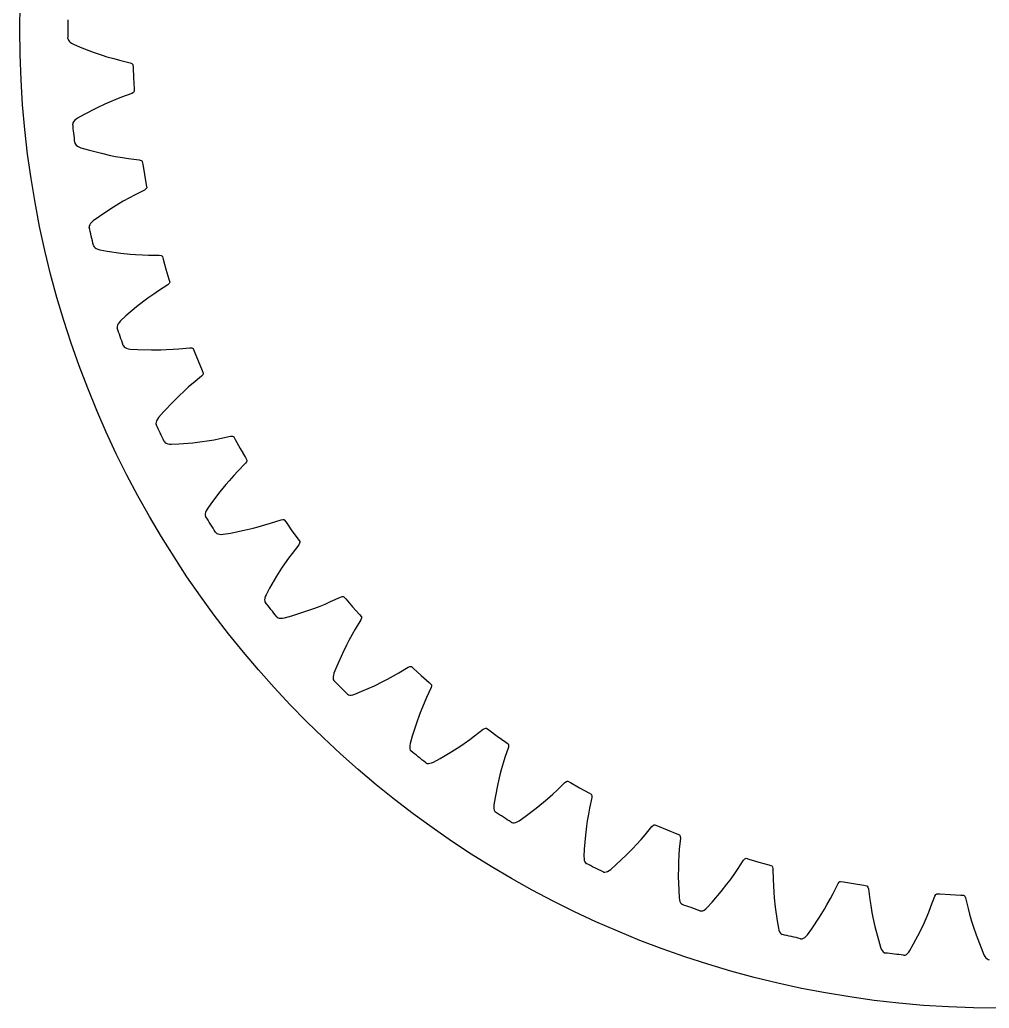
# Model space of a CAD drawing. Extents: x -30.5 to 30.5, y -30.5 to 30.5.
# Drawn here: x -30.5 to -0.3, y -30.5 to 0.3 of the extents above; entities that cross this region are included whole.
import ezdxf

# ---------------------------------------------------------------- set-up
doc = ezdxf.new("R2010")
doc.units = 0

msp = doc.modelspace()

# ---------------------------------------------------------------- linework, layer by layer
msp.add_circle((0, 0), 30.5)
msp.add_circle((0, 0), 30.5)
at = {"layer": 'layer0'}
for p, q in [((-28.999, -0.282), (-28.997, -0.3)), ((-28.997, -0.3), (-28.986, -0.334)), ((-28.986, -0.334), (-28.964, -0.368)), ((-28.964, -0.368), (-28.931, -0.401)), ((-28.931, -0.401), (-28.886, -0.432)), ((-28.886, -0.432), (-28.831, -0.463)), ((-28.831, -0.463), (-28.615, -0.554)), ((-28.615, -0.554), (-28.212, -0.708)), ((-28.212, -0.708), (-27.938, -0.802)), ((-27.938, -0.802), (-27.784, -0.85)), ((-27.784, -0.85), (-27.574, -0.912)), ((-27.574, -0.912), (-27.396, -0.96)), ((-27.396, -0.96), (-27.064, -1.041)), ((-27.064, -1.041), (-27.012, -1.064)), ((-27.012, -1.064), (-26.99, -1.082)), ((-26.99, -1.082), (-26.979, -1.099)), ((-26.979, -1.099), (-26.972, -1.189)), ((-26.972, -1.189), (-26.957, -1.514)), ((-26.957, -1.514), (-26.957, -1.514)), ((-26.957, -1.514), (-26.936, -1.839)), ((-26.936, -1.839), (-26.933, -1.929)), ((-27.331, -2.114), (-27.503, -2.181)), ((-27.01, -1.996), (-27.331, -2.114)), ((-26.961, -1.967), (-27.01, -1.996)), ((-26.942, -1.947), (-26.961, -1.967)), ((-26.933, -1.929), (-26.942, -1.947)), ((-28.114, -2.455), (-28.497, -2.654)), ((-27.852, -2.331), (-28.114, -2.455)), ((-27.705, -2.266), (-27.852, -2.331)), ((-27.503, -2.181), (-27.705, -2.266)), ((-28.701, -2.768), (-28.753, -2.805)), ((-28.497, -2.654), (-28.701, -2.768)), ((-28.842, -2.914), (-28.849, -2.949)), ((-28.823, -2.878), (-28.842, -2.914)), ((-28.794, -2.841), (-28.823, -2.878)), ((-28.753, -2.805), (-28.794, -2.841)), ((-28.785, -3.528), (-28.781, -3.545)), ((-28.781, -3.545), (-28.767, -3.577)), ((-28.767, -3.577), (-28.741, -3.608)), ((-28.741, -3.608), (-28.704, -3.637)), ((-28.704, -3.637), (-28.656, -3.664)), ((-28.656, -3.664), (-28.598, -3.688)), ((-28.598, -3.688), (-28.373, -3.754)), ((-28.373, -3.754), (-27.955, -3.862)), ((-27.955, -3.862), (-27.672, -3.925)), ((-27.672, -3.925), (-27.514, -3.956)), ((-27.514, -3.956), (-27.298, -3.993)), ((-27.298, -3.993), (-27.116, -4.021)), ((-27.116, -4.021), (-26.777, -4.064)), ((-26.777, -4.064), (-26.723, -4.082)), ((-26.723, -4.082), (-26.699, -4.097)), ((-26.699, -4.097), (-26.687, -4.113)), ((-26.687, -4.113), (-26.67, -4.201)), ((-26.67, -4.201), (-26.618, -4.523)), ((-26.618, -4.523), (-26.618, -4.523)), ((-26.618, -4.523), (-26.561, -4.843)), ((-26.561, -4.843), (-26.547, -4.932)), ((-26.922, -5.161), (-27.086, -5.247)), ((-26.617, -5.008), (-26.922, -5.161)), ((-26.571, -4.973), (-26.617, -5.008)), ((-26.554, -4.951), (-26.571, -4.973)), ((-26.547, -4.932), (-26.554, -4.951)), ((-27.416, -5.435), (-27.662, -5.587)), ((-27.277, -5.354), (-27.416, -5.435)), ((-27.086, -5.247), (-27.277, -5.354)), ((-28.021, -5.827), (-28.211, -5.964)), ((-27.662, -5.587), (-28.021, -5.827)), ((-28.334, -6.125), (-28.337, -6.16)), ((-28.32, -6.087), (-28.334, -6.125)), ((-28.295, -6.047), (-28.32, -6.087)), ((-28.258, -6.006), (-28.295, -6.047)), ((-28.211, -5.964), (-28.258, -6.006)), ((-28.209, -6.728), (-28.204, -6.745)), ((-28.204, -6.745), (-28.185, -6.776)), ((-28.185, -6.776), (-28.156, -6.804)), ((-28.156, -6.804), (-28.116, -6.828)), ((-28.116, -6.828), (-28.066, -6.849)), ((-28.066, -6.849), (-28.005, -6.867)), ((-28.005, -6.867), (-27.774, -6.907)), ((-27.774, -6.907), (-27.347, -6.968)), ((-27.347, -6.968), (-27.059, -6.999)), ((-27.059, -6.999), (-26.898, -7.011)), ((-26.898, -7.011), (-26.68, -7.025)), ((-26.68, -7.025), (-26.495, -7.032)), ((-26.495, -7.032), (-26.153, -7.037)), ((-26.153, -7.037), (-26.097, -7.048)), ((-26.097, -7.048), (-26.073, -7.061)), ((-26.073, -7.061), (-26.058, -7.075)), ((-26.058, -7.075), (-26.032, -7.161)), ((-26.032, -7.161), (-25.945, -7.475)), ((-25.945, -7.475), (-25.945, -7.475)), ((-25.945, -7.475), (-25.852, -7.786)), ((-25.889, -7.956), (-26.175, -8.142)), ((-25.847, -7.917), (-25.889, -7.956)), ((-25.852, -7.786), (-25.828, -7.873)), ((-25.833, -7.893), (-25.847, -7.917)), ((-25.828, -7.873), (-25.833, -7.893)), ((-26.328, -8.246), (-26.506, -8.374)), ((-26.175, -8.142), (-26.328, -8.246)), ((-26.635, -8.47), (-26.863, -8.649)), ((-26.506, -8.374), (-26.635, -8.47)), ((-27.192, -8.928), (-27.366, -9.085)), ((-26.863, -8.649), (-27.192, -8.928)), ((-27.46, -9.219), (-27.47, -9.258)), ((-27.44, -9.177), (-27.46, -9.219)), ((-27.408, -9.132), (-27.44, -9.177)), ((-27.366, -9.085), (-27.408, -9.132)), ((-27.47, -9.258), (-27.469, -9.294)), ((-27.278, -9.844), (-27.271, -9.86)), ((-27.271, -9.86), (-27.249, -9.889)), ((-27.249, -9.889), (-27.217, -9.913)), ((-27.217, -9.913), (-27.175, -9.933)), ((-27.175, -9.933), (-27.123, -9.949)), ((-27.123, -9.949), (-27.06, -9.959)), ((-27.06, -9.959), (-26.826, -9.974)), ((-26.826, -9.974), (-26.395, -9.986)), ((-26.395, -9.986), (-26.105, -9.984)), ((-26.105, -9.984), (-25.944, -9.979)), ((-25.944, -9.979), (-25.725, -9.968)), ((-25.725, -9.968), (-25.541, -9.954)), ((-25.541, -9.954), (-25.201, -9.921)), ((-25.201, -9.921), (-25.144, -9.926)), ((-25.144, -9.926), (-25.118, -9.935)), ((-25.118, -9.935), (-25.102, -9.948)), ((-25.102, -9.948), (-25.066, -10.031)), ((-25.066, -10.031), (-24.945, -10.332)), ((-24.945, -10.332), (-24.945, -10.332)), ((-24.945, -10.332), (-24.817, -10.632)), ((-24.798, -10.761), (-24.835, -10.805)), ((-24.817, -10.632), (-24.784, -10.716)), ((-24.787, -10.736), (-24.798, -10.761)), ((-24.784, -10.716), (-24.787, -10.736)), ((-25.099, -11.022), (-25.239, -11.142)), ((-24.835, -10.805), (-25.099, -11.022)), ((-25.401, -11.289), (-25.519, -11.399)), ((-25.239, -11.142), (-25.401, -11.289)), ((-25.725, -11.603), (-26.021, -11.917)), ((-25.519, -11.399), (-25.725, -11.603)), ((-26.021, -11.917), (-26.176, -12.092)), ((-26.255, -12.236), (-26.261, -12.276)), ((-26.261, -12.276), (-26.256, -12.311)), ((-26.24, -12.192), (-26.255, -12.236)), ((-26.213, -12.144), (-26.24, -12.192)), ((-26.176, -12.092), (-26.213, -12.144)), ((-26.004, -12.837), (-25.996, -12.852)), ((-25.996, -12.852), (-25.971, -12.878)), ((-25.971, -12.878), (-25.936, -12.898)), ((-25.936, -12.898), (-25.892, -12.914)), ((-25.892, -12.914), (-25.838, -12.923)), ((-25.838, -12.923), (-25.775, -12.926)), ((-25.775, -12.926), (-25.541, -12.914)), ((-25.541, -12.914), (-25.111, -12.879)), ((-25.111, -12.879), (-24.823, -12.844)), ((-24.823, -12.844), (-24.664, -12.821)), ((-24.664, -12.821), (-24.448, -12.785)), ((-24.448, -12.785), (-24.266, -12.751)), ((-24.266, -12.751), (-23.932, -12.68)), ((-23.932, -12.68), (-23.875, -12.679)), ((-23.875, -12.679), (-23.848, -12.685)), ((-23.848, -12.685), (-23.831, -12.696)), ((-23.831, -12.696), (-23.786, -12.774)), ((-23.786, -12.774), (-23.631, -13.06)), ((-23.631, -13.06), (-23.631, -13.06)), ((-23.631, -13.06), (-23.471, -13.344)), ((-23.469, -13.517), (-23.707, -13.763)), ((-23.471, -13.344), (-23.429, -13.423)), ((-23.438, -13.47), (-23.469, -13.517)), ((-23.429, -13.444), (-23.438, -13.47)), ((-23.429, -13.423), (-23.429, -13.444)), ((-23.707, -13.763), (-23.833, -13.898)), ((-23.978, -14.062), (-24.082, -14.185)), ((-23.833, -13.898), (-23.978, -14.062)), ((-24.264, -14.41), (-24.524, -14.755)), ((-24.082, -14.185), (-24.264, -14.41)), ((-24.524, -14.755), (-24.658, -14.947)), ((-24.71, -15.053), (-24.72, -15.099)), ((-24.689, -15.002), (-24.71, -15.053)), ((-24.658, -14.947), (-24.689, -15.002)), ((-24.72, -15.099), (-24.721, -15.139)), ((-24.721, -15.139), (-24.712, -15.174)), ((-22.862, -15.442), (-22.686, -15.388)), ((-22.686, -15.388), (-22.362, -15.28)), ((-22.362, -15.28), (-22.305, -15.272)), ((-22.305, -15.272), (-22.278, -15.276)), ((-22.278, -15.276), (-22.259, -15.284)), ((-22.259, -15.284), (-22.206, -15.357)), ((-22.206, -15.357), (-22.02, -15.624)), ((-24.404, -15.667), (-24.393, -15.681)), ((-24.393, -15.681), (-24.366, -15.704)), ((-24.366, -15.704), (-24.329, -15.721)), ((-24.165, -15.731), (-23.934, -15.693)), ((-23.934, -15.693), (-23.511, -15.609)), ((-23.511, -15.609), (-23.229, -15.543)), ((-23.229, -15.543), (-23.073, -15.502)), ((-23.073, -15.502), (-22.862, -15.442)), ((-22.02, -15.624), (-22.02, -15.624)), ((-22.02, -15.624), (-21.829, -15.888)), ((-24.329, -15.721), (-24.283, -15.731)), ((-24.283, -15.731), (-24.229, -15.735)), ((-24.229, -15.735), (-24.165, -15.731)), ((-21.829, -15.888), (-21.778, -15.962)), ((-21.782, -16.009), (-21.808, -16.06)), ((-21.776, -15.982), (-21.782, -16.009)), ((-21.778, -15.962), (-21.776, -15.982)), ((-21.808, -16.06), (-22.017, -16.331)), ((-22.127, -16.479), (-22.253, -16.658)), ((-22.017, -16.331), (-22.127, -16.479)), ((-22.343, -16.792), (-22.498, -17.036)), ((-22.253, -16.658), (-22.343, -16.792)), ((-22.498, -17.036), (-22.717, -17.408)), ((-22.717, -17.408), (-22.829, -17.614)), ((-22.869, -17.725), (-22.874, -17.772)), ((-22.874, -17.772), (-22.871, -17.812)), ((-22.871, -17.812), (-22.858, -17.845)), ((-22.854, -17.672), (-22.869, -17.725)), ((-22.829, -17.614), (-22.854, -17.672)), ((-20.99, -17.905), (-20.82, -17.831)), ((-20.82, -17.831), (-20.51, -17.688)), ((-20.51, -17.688), (-20.455, -17.673)), ((-20.455, -17.673), (-20.427, -17.674)), ((-20.427, -17.674), (-20.408, -17.68)), ((-20.408, -17.68), (-20.347, -17.747)), ((-20.347, -17.747), (-20.132, -17.991)), ((-22.027, -18.274), (-21.615, -18.143)), ((-21.615, -18.143), (-21.343, -18.046)), ((-21.343, -18.046), (-21.192, -17.988)), ((-21.192, -17.988), (-20.99, -17.905)), ((-20.132, -17.991), (-20.132, -17.991)), ((-20.132, -17.991), (-19.913, -18.232)), ((-22.496, -18.301), (-22.484, -18.314)), ((-22.484, -18.314), (-22.454, -18.334)), ((-22.454, -18.334), (-22.416, -18.346)), ((-22.416, -18.346), (-22.369, -18.351)), ((-22.369, -18.351), (-22.315, -18.348)), ((-22.315, -18.348), (-22.252, -18.338)), ((-22.252, -18.338), (-22.027, -18.274)), ((-19.873, -18.401), (-20.05, -18.693)), ((-19.913, -18.232), (-19.854, -18.3)), ((-19.853, -18.347), (-19.873, -18.401)), ((-19.854, -18.3), (-19.85, -18.32)), ((-19.85, -18.32), (-19.853, -18.347)), ((-20.05, -18.693), (-20.143, -18.853)), ((-20.247, -19.045), (-20.322, -19.188)), ((-20.143, -18.853), (-20.247, -19.045)), ((-20.322, -19.188), (-20.45, -19.448)), ((-20.45, -19.448), (-20.625, -19.842)), ((-20.625, -19.842), (-20.714, -20.059)), ((-18.693, -20.05), (-18.401, -19.873)), ((-18.401, -19.873), (-18.347, -19.853)), ((-18.347, -19.853), (-18.32, -19.85)), ((-18.32, -19.85), (-18.3, -19.854)), ((-18.3, -19.854), (-18.232, -19.913)), ((-18.232, -19.913), (-17.991, -20.132)), ((-20.74, -20.174), (-20.741, -20.221)), ((-20.741, -20.221), (-20.733, -20.26)), ((-20.732, -20.12), (-20.74, -20.174)), ((-20.733, -20.26), (-20.716, -20.292)), ((-20.714, -20.059), (-20.732, -20.12)), ((-19.448, -20.45), (-19.188, -20.322)), ((-19.188, -20.322), (-19.045, -20.247)), ((-19.045, -20.247), (-18.853, -20.143)), ((-18.853, -20.143), (-18.693, -20.05)), ((-17.991, -20.132), (-17.991, -20.132)), ((-17.991, -20.132), (-17.747, -20.347)), ((-20.059, -20.714), (-19.842, -20.625)), ((-19.842, -20.625), (-19.448, -20.45)), ((-17.688, -20.51), (-17.831, -20.82)), ((-17.747, -20.347), (-17.68, -20.408)), ((-17.673, -20.455), (-17.688, -20.51)), ((-17.68, -20.408), (-17.674, -20.427)), ((-17.674, -20.427), (-17.673, -20.455)), ((-20.305, -20.705), (-20.292, -20.716)), ((-20.292, -20.716), (-20.26, -20.733)), ((-20.26, -20.733), (-20.221, -20.741)), ((-20.221, -20.741), (-20.174, -20.74)), ((-20.174, -20.74), (-20.12, -20.732)), ((-20.12, -20.732), (-20.059, -20.714)), ((-17.831, -20.82), (-17.905, -20.99)), ((-17.988, -21.192), (-18.046, -21.343)), ((-17.905, -20.99), (-17.988, -21.192)), ((-18.046, -21.343), (-18.143, -21.615)), ((-18.143, -21.615), (-18.274, -22.027)), ((-16.331, -22.017), (-16.06, -21.808)), ((-16.06, -21.808), (-16.009, -21.782)), ((-16.009, -21.782), (-15.982, -21.776)), ((-15.982, -21.776), (-15.962, -21.778)), ((-15.962, -21.778), (-15.888, -21.829)), ((-15.888, -21.829), (-15.624, -22.02)), ((-18.274, -22.027), (-18.338, -22.252)), ((-16.658, -22.253), (-16.479, -22.127)), ((-16.479, -22.127), (-16.331, -22.017)), ((-15.624, -22.02), (-15.624, -22.02)), ((-15.624, -22.02), (-15.357, -22.206)), ((-18.348, -22.315), (-18.351, -22.369)), ((-18.351, -22.369), (-18.346, -22.416)), ((-18.338, -22.252), (-18.348, -22.315)), ((-18.346, -22.416), (-18.334, -22.454)), ((-18.334, -22.454), (-18.314, -22.484)), ((-17.036, -22.498), (-16.792, -22.343)), ((-16.792, -22.343), (-16.658, -22.253)), ((-15.28, -22.362), (-15.388, -22.686)), ((-15.357, -22.206), (-15.284, -22.259)), ((-15.284, -22.259), (-15.276, -22.278)), ((-15.272, -22.305), (-15.28, -22.362)), ((-15.276, -22.278), (-15.272, -22.305)), ((-17.614, -22.829), (-17.408, -22.717)), ((-17.408, -22.717), (-17.036, -22.498)), ((-15.388, -22.686), (-15.442, -22.862)), ((-17.859, -22.848), (-17.845, -22.858)), ((-17.845, -22.858), (-17.812, -22.871)), ((-17.812, -22.871), (-17.772, -22.874)), ((-17.772, -22.874), (-17.725, -22.869)), ((-17.725, -22.869), (-17.672, -22.854)), ((-17.672, -22.854), (-17.614, -22.829)), ((-15.502, -23.073), (-15.543, -23.229)), ((-15.442, -22.862), (-15.502, -23.073)), ((-15.543, -23.229), (-15.609, -23.511)), ((-15.609, -23.511), (-15.693, -23.934)), ((-13.898, -23.833), (-13.763, -23.707)), ((-13.763, -23.707), (-13.517, -23.469)), ((-13.517, -23.469), (-13.47, -23.438)), ((-13.47, -23.438), (-13.444, -23.429)), ((-13.444, -23.429), (-13.423, -23.429)), ((-13.423, -23.429), (-13.344, -23.471)), ((-13.344, -23.471), (-13.06, -23.631)), ((-13.06, -23.631), (-13.06, -23.631)), ((-13.06, -23.631), (-12.774, -23.786)), ((-15.693, -23.934), (-15.731, -24.165)), ((-14.185, -24.082), (-14.062, -23.978)), ((-14.062, -23.978), (-13.898, -23.833)), ((-12.774, -23.786), (-12.696, -23.831)), ((-12.68, -23.932), (-12.751, -24.266)), ((-12.696, -23.831), (-12.685, -23.848)), ((-12.685, -23.848), (-12.679, -23.875)), ((-12.679, -23.875), (-12.68, -23.932)), ((-15.731, -24.165), (-15.735, -24.229)), ((-15.735, -24.229), (-15.731, -24.283)), ((-15.731, -24.283), (-15.721, -24.329)), ((-15.721, -24.329), (-15.704, -24.366)), ((-14.755, -24.524), (-14.41, -24.264)), ((-14.41, -24.264), (-14.185, -24.082)), ((-12.751, -24.266), (-12.785, -24.448)), ((-15.704, -24.366), (-15.681, -24.393)), ((-14.947, -24.658), (-14.755, -24.524)), ((-12.785, -24.448), (-12.821, -24.664)), ((-15.189, -24.704), (-15.174, -24.712)), ((-15.174, -24.712), (-15.139, -24.721)), ((-15.139, -24.721), (-15.099, -24.72)), ((-15.099, -24.72), (-15.053, -24.71)), ((-15.053, -24.71), (-15.002, -24.689)), ((-15.002, -24.689), (-14.947, -24.658)), ((-12.844, -24.823), (-12.879, -25.111)), ((-12.821, -24.664), (-12.844, -24.823)), ((-11.022, -25.099), (-10.805, -24.835)), ((-10.805, -24.835), (-10.761, -24.798)), ((-10.761, -24.798), (-10.736, -24.787)), ((-10.736, -24.787), (-10.716, -24.784)), ((-10.716, -24.784), (-10.632, -24.817)), ((-10.632, -24.817), (-10.332, -24.945)), ((-10.332, -24.945), (-10.332, -24.945)), ((-10.332, -24.945), (-10.031, -25.066)), ((-12.879, -25.111), (-12.914, -25.541)), ((-11.289, -25.401), (-11.142, -25.239)), ((-11.142, -25.239), (-11.022, -25.099)), ((-10.031, -25.066), (-9.948, -25.102)), ((-9.921, -25.201), (-9.954, -25.541)), ((-9.948, -25.102), (-9.935, -25.118)), ((-9.935, -25.118), (-9.926, -25.144)), ((-9.926, -25.144), (-9.921, -25.201)), ((-12.914, -25.541), (-12.926, -25.775)), ((-11.603, -25.725), (-11.399, -25.519)), ((-11.399, -25.519), (-11.289, -25.401)), ((-9.954, -25.541), (-9.968, -25.725)), ((-12.926, -25.775), (-12.923, -25.838)), ((-12.923, -25.838), (-12.914, -25.892)), ((-11.917, -26.021), (-11.603, -25.725)), ((-9.968, -25.725), (-9.979, -25.944)), ((-7.956, -25.889), (-7.917, -25.847)), ((-7.917, -25.847), (-7.893, -25.833)), ((-7.893, -25.833), (-7.873, -25.828)), ((-7.873, -25.828), (-7.786, -25.852)), ((-7.786, -25.852), (-7.475, -25.945)), ((-12.914, -25.892), (-12.898, -25.936)), ((-12.898, -25.936), (-12.878, -25.971)), ((-12.878, -25.971), (-12.852, -25.996)), ((-12.144, -26.213), (-12.092, -26.176)), ((-12.092, -26.176), (-11.917, -26.021)), ((-9.984, -26.105), (-9.986, -26.395)), ((-9.979, -25.944), (-9.984, -26.105)), ((-8.246, -26.328), (-8.142, -26.175)), ((-8.142, -26.175), (-7.956, -25.889)), ((-7.475, -25.945), (-7.475, -25.945)), ((-7.475, -25.945), (-7.161, -26.032)), ((-7.161, -26.032), (-7.075, -26.058)), ((-7.075, -26.058), (-7.061, -26.073)), ((-7.061, -26.073), (-7.048, -26.097)), ((-7.048, -26.097), (-7.037, -26.153)), ((-7.037, -26.153), (-7.032, -26.495)), ((-12.327, -26.249), (-12.311, -26.256)), ((-12.311, -26.256), (-12.276, -26.261)), ((-12.276, -26.261), (-12.236, -26.255)), ((-12.236, -26.255), (-12.192, -26.24)), ((-12.192, -26.24), (-12.144, -26.213)), ((-9.986, -26.395), (-9.974, -26.826)), ((-8.374, -26.506), (-8.246, -26.328)), ((-8.649, -26.863), (-8.47, -26.635)), ((-8.47, -26.635), (-8.374, -26.506)), ((-7.032, -26.495), (-7.025, -26.68)), ((-7.025, -26.68), (-7.011, -26.898)), ((-5.161, -26.922), (-5.008, -26.617)), ((-5.008, -26.617), (-4.973, -26.571)), ((-4.973, -26.571), (-4.951, -26.554)), ((-4.951, -26.554), (-4.932, -26.547)), ((-4.932, -26.547), (-4.843, -26.561)), ((-4.843, -26.561), (-4.523, -26.618)), ((-4.523, -26.618), (-4.523, -26.618)), ((-4.523, -26.618), (-4.201, -26.67)), ((-4.201, -26.67), (-4.113, -26.687)), ((-4.113, -26.687), (-4.097, -26.699)), ((-4.097, -26.699), (-4.082, -26.723)), ((-4.082, -26.723), (-4.064, -26.777)), ((-4.064, -26.777), (-4.021, -27.116)), ((-9.974, -26.826), (-9.959, -27.06)), ((-9.959, -27.06), (-9.949, -27.123)), ((-8.928, -27.192), (-8.649, -26.863)), ((-7.011, -26.898), (-6.999, -27.059)), ((-6.999, -27.059), (-6.968, -27.347)), ((-5.354, -27.277), (-5.247, -27.086)), ((-5.247, -27.086), (-5.161, -26.922)), ((-2.114, -27.331), (-1.996, -27.01)), ((-1.996, -27.01), (-1.967, -26.961)), ((-1.967, -26.961), (-1.947, -26.942)), ((-1.947, -26.942), (-1.929, -26.933)), ((-1.929, -26.933), (-1.839, -26.936)), ((-1.839, -26.936), (-1.514, -26.957)), ((-1.514, -26.957), (-1.514, -26.957)), ((-1.514, -26.957), (-1.189, -26.972)), ((-1.189, -26.972), (-1.099, -26.979)), ((-1.099, -26.979), (-1.082, -26.99)), ((-1.082, -26.99), (-1.064, -27.012)), ((-1.064, -27.012), (-1.041, -27.064)), ((-1.041, -27.064), (-0.96, -27.396)), ((-9.949, -27.123), (-9.933, -27.175)), ((-9.933, -27.175), (-9.913, -27.217)), ((-9.913, -27.217), (-9.889, -27.249)), ((-9.889, -27.249), (-9.86, -27.271)), ((-9.177, -27.44), (-9.132, -27.408)), ((-9.132, -27.408), (-9.085, -27.366)), ((-9.085, -27.366), (-8.928, -27.192)), ((-6.968, -27.347), (-6.907, -27.774)), ((-5.435, -27.416), (-5.354, -27.277)), ((-4.021, -27.116), (-3.993, -27.298)), ((-3.993, -27.298), (-3.956, -27.514)), ((-2.181, -27.503), (-2.114, -27.331)), ((-0.96, -27.396), (-0.912, -27.574)), ((-9.311, -27.465), (-9.294, -27.469)), ((-9.294, -27.469), (-9.258, -27.47)), ((-9.258, -27.47), (-9.219, -27.46)), ((-9.219, -27.46), (-9.177, -27.44)), ((-5.827, -28.021), (-5.587, -27.662)), ((-5.587, -27.662), (-5.435, -27.416)), ((-3.956, -27.514), (-3.925, -27.672)), ((-3.925, -27.672), (-3.862, -27.955)), ((-2.331, -27.852), (-2.266, -27.705)), ((-2.266, -27.705), (-2.181, -27.503)), ((-0.912, -27.574), (-0.85, -27.784)), ((-6.907, -27.774), (-6.867, -28.005)), ((-6.867, -28.005), (-6.849, -28.066)), ((-5.964, -28.211), (-5.827, -28.021)), ((-3.862, -27.955), (-3.754, -28.373)), ((-2.455, -28.114), (-2.331, -27.852)), ((-0.85, -27.784), (-0.802, -27.938)), ((-0.802, -27.938), (-0.708, -28.212)), ((-6.849, -28.066), (-6.828, -28.116)), ((-6.828, -28.116), (-6.804, -28.156)), ((-6.804, -28.156), (-6.776, -28.185)), ((-6.776, -28.185), (-6.745, -28.204)), ((-6.177, -28.334), (-6.16, -28.337)), ((-6.16, -28.337), (-6.125, -28.334)), ((-6.125, -28.334), (-6.087, -28.32)), ((-6.087, -28.32), (-6.047, -28.295)), ((-6.047, -28.295), (-6.006, -28.258)), ((-6.006, -28.258), (-5.964, -28.211)), ((-2.654, -28.497), (-2.455, -28.114)), ((-0.708, -28.212), (-0.554, -28.615)), ((-3.754, -28.373), (-3.688, -28.598)), ((-3.688, -28.598), (-3.664, -28.656)), ((-2.768, -28.701), (-2.654, -28.497)), ((-0.554, -28.615), (-0.463, -28.831)), ((-3.664, -28.656), (-3.637, -28.704)), ((-3.637, -28.704), (-3.608, -28.741)), ((-3.608, -28.741), (-3.577, -28.767)), ((-3.577, -28.767), (-3.545, -28.781)), ((-2.966, -28.848), (-2.949, -28.849)), ((-2.949, -28.849), (-2.914, -28.842)), ((-2.914, -28.842), (-2.878, -28.823)), ((-2.878, -28.823), (-2.841, -28.794)), ((-2.841, -28.794), (-2.805, -28.753)), ((-2.805, -28.753), (-2.768, -28.701)), ((-0.463, -28.831), (-0.432, -28.886)), ((-0.432, -28.886), (-0.401, -28.931)), ((-0.401, -28.931), (-0.368, -28.964)), ((-0.368, -28.964), (-0.334, -28.986)), ((-0.334, -28.986), (-0.3, -28.997))]:
    msp.add_line(p, q, dxfattribs=at)
for centre, start, end in [((-59.496, 0.074), 359.3301, 360.4239), ((-59.131, -6.588), 5.7587, 6.8524), ((-58.021, -13.167), 12.1873, 13.281), ((-56.182, -19.581), 18.6158, 19.7096), ((-53.637, -25.748), 25.0444, 26.1382), ((-50.417, -31.591), 31.473, 32.5667), ((-46.562, -37.038), 37.9015, 38.9953), ((-42.123, -42.018), 44.3301, 45.4239), ((-37.153, -46.47), 50.7587, 51.8524), ((-31.717, -50.338), 57.1873, 58.281), ((-25.881, -53.572), 63.6158, 64.7096), ((-19.72, -56.133), 70.0444, 71.1382), ((-13.311, -57.988), 76.473, 77.5667), ((-6.735, -59.114), 82.9015, 83.9953)]:
    msp.add_arc(centre, 30.5, start, end, dxfattribs=at)
at = {"layer": 'layer1'}
for p, q in [((-28.999, -0.282), (-28.997, -0.3)), ((-28.997, -0.3), (-28.986, -0.334)), ((-28.986, -0.334), (-28.964, -0.368)), ((-28.964, -0.368), (-28.931, -0.401)), ((-28.931, -0.401), (-28.886, -0.432)), ((-28.886, -0.432), (-28.831, -0.463)), ((-28.831, -0.463), (-28.615, -0.554)), ((-28.615, -0.554), (-28.212, -0.708)), ((-28.212, -0.708), (-27.938, -0.802)), ((-27.938, -0.802), (-27.784, -0.85)), ((-27.784, -0.85), (-27.574, -0.912)), ((-27.574, -0.912), (-27.396, -0.96)), ((-27.396, -0.96), (-27.064, -1.041)), ((-27.064, -1.041), (-27.012, -1.064)), ((-27.012, -1.064), (-26.99, -1.082)), ((-26.99, -1.082), (-26.979, -1.099)), ((-26.979, -1.099), (-26.972, -1.189)), ((-26.972, -1.189), (-26.957, -1.514)), ((-26.957, -1.514), (-26.957, -1.514)), ((-26.957, -1.514), (-26.936, -1.839)), ((-26.936, -1.839), (-26.933, -1.929)), ((-27.331, -2.114), (-27.503, -2.181)), ((-27.01, -1.996), (-27.331, -2.114)), ((-26.961, -1.967), (-27.01, -1.996)), ((-26.942, -1.947), (-26.961, -1.967)), ((-26.933, -1.929), (-26.942, -1.947)), ((-28.114, -2.455), (-28.497, -2.654)), ((-27.852, -2.331), (-28.114, -2.455)), ((-27.705, -2.266), (-27.852, -2.331)), ((-27.503, -2.181), (-27.705, -2.266)), ((-28.701, -2.768), (-28.753, -2.805)), ((-28.497, -2.654), (-28.701, -2.768)), ((-28.842, -2.914), (-28.849, -2.949)), ((-28.823, -2.878), (-28.842, -2.914)), ((-28.794, -2.841), (-28.823, -2.878)), ((-28.753, -2.805), (-28.794, -2.841)), ((-28.785, -3.528), (-28.781, -3.545)), ((-28.781, -3.545), (-28.767, -3.577)), ((-28.767, -3.577), (-28.741, -3.608)), ((-28.741, -3.608), (-28.704, -3.637)), ((-28.704, -3.637), (-28.656, -3.664)), ((-28.656, -3.664), (-28.598, -3.688)), ((-28.598, -3.688), (-28.373, -3.754)), ((-28.373, -3.754), (-27.955, -3.862)), ((-27.955, -3.862), (-27.672, -3.925)), ((-27.672, -3.925), (-27.514, -3.956)), ((-27.514, -3.956), (-27.298, -3.993)), ((-27.298, -3.993), (-27.116, -4.021)), ((-27.116, -4.021), (-26.777, -4.064)), ((-26.777, -4.064), (-26.723, -4.082)), ((-26.723, -4.082), (-26.699, -4.097)), ((-26.699, -4.097), (-26.687, -4.113)), ((-26.687, -4.113), (-26.67, -4.201)), ((-26.67, -4.201), (-26.618, -4.523)), ((-26.618, -4.523), (-26.618, -4.523)), ((-26.618, -4.523), (-26.561, -4.843)), ((-26.561, -4.843), (-26.547, -4.932)), ((-26.922, -5.161), (-27.086, -5.247)), ((-26.617, -5.008), (-26.922, -5.161)), ((-26.571, -4.973), (-26.617, -5.008)), ((-26.554, -4.951), (-26.571, -4.973)), ((-26.547, -4.932), (-26.554, -4.951)), ((-27.416, -5.435), (-27.662, -5.587)), ((-27.277, -5.354), (-27.416, -5.435)), ((-27.086, -5.247), (-27.277, -5.354)), ((-28.021, -5.827), (-28.211, -5.964)), ((-27.662, -5.587), (-28.021, -5.827)), ((-28.334, -6.125), (-28.337, -6.16)), ((-28.32, -6.087), (-28.334, -6.125)), ((-28.295, -6.047), (-28.32, -6.087)), ((-28.258, -6.006), (-28.295, -6.047)), ((-28.211, -5.964), (-28.258, -6.006)), ((-28.209, -6.728), (-28.204, -6.745)), ((-28.204, -6.745), (-28.185, -6.776)), ((-28.185, -6.776), (-28.156, -6.804)), ((-28.156, -6.804), (-28.116, -6.828)), ((-28.116, -6.828), (-28.066, -6.849)), ((-28.066, -6.849), (-28.005, -6.867)), ((-28.005, -6.867), (-27.774, -6.907)), ((-27.774, -6.907), (-27.347, -6.968)), ((-27.347, -6.968), (-27.059, -6.999)), ((-27.059, -6.999), (-26.898, -7.011)), ((-26.898, -7.011), (-26.68, -7.025)), ((-26.68, -7.025), (-26.495, -7.032)), ((-26.495, -7.032), (-26.153, -7.037)), ((-26.153, -7.037), (-26.097, -7.048)), ((-26.097, -7.048), (-26.073, -7.061)), ((-26.073, -7.061), (-26.058, -7.075)), ((-26.058, -7.075), (-26.032, -7.161)), ((-26.032, -7.161), (-25.945, -7.475)), ((-25.945, -7.475), (-25.945, -7.475)), ((-25.945, -7.475), (-25.852, -7.786)), ((-25.889, -7.956), (-26.175, -8.142)), ((-25.847, -7.917), (-25.889, -7.956)), ((-25.852, -7.786), (-25.828, -7.873)), ((-25.833, -7.893), (-25.847, -7.917)), ((-25.828, -7.873), (-25.833, -7.893)), ((-26.328, -8.246), (-26.506, -8.374)), ((-26.175, -8.142), (-26.328, -8.246)), ((-26.635, -8.47), (-26.863, -8.649)), ((-26.506, -8.374), (-26.635, -8.47)), ((-27.192, -8.928), (-27.366, -9.085)), ((-26.863, -8.649), (-27.192, -8.928)), ((-27.46, -9.219), (-27.47, -9.258)), ((-27.44, -9.177), (-27.46, -9.219)), ((-27.408, -9.132), (-27.44, -9.177)), ((-27.366, -9.085), (-27.408, -9.132)), ((-27.47, -9.258), (-27.469, -9.294)), ((-27.278, -9.844), (-27.271, -9.86)), ((-27.271, -9.86), (-27.249, -9.889)), ((-27.249, -9.889), (-27.217, -9.913)), ((-27.217, -9.913), (-27.175, -9.933)), ((-27.175, -9.933), (-27.123, -9.949)), ((-27.123, -9.949), (-27.06, -9.959)), ((-27.06, -9.959), (-26.826, -9.974)), ((-26.826, -9.974), (-26.395, -9.986)), ((-26.395, -9.986), (-26.105, -9.984)), ((-26.105, -9.984), (-25.944, -9.979)), ((-25.944, -9.979), (-25.725, -9.968)), ((-25.725, -9.968), (-25.541, -9.954)), ((-25.541, -9.954), (-25.201, -9.921)), ((-25.201, -9.921), (-25.144, -9.926)), ((-25.144, -9.926), (-25.118, -9.935)), ((-25.118, -9.935), (-25.102, -9.948)), ((-25.102, -9.948), (-25.066, -10.031)), ((-25.066, -10.031), (-24.945, -10.332)), ((-24.945, -10.332), (-24.945, -10.332)), ((-24.945, -10.332), (-24.817, -10.632)), ((-24.798, -10.761), (-24.835, -10.805)), ((-24.817, -10.632), (-24.784, -10.716)), ((-24.787, -10.736), (-24.798, -10.761)), ((-24.784, -10.716), (-24.787, -10.736)), ((-25.099, -11.022), (-25.239, -11.142)), ((-24.835, -10.805), (-25.099, -11.022)), ((-25.401, -11.289), (-25.519, -11.399)), ((-25.239, -11.142), (-25.401, -11.289)), ((-25.725, -11.603), (-26.021, -11.917)), ((-25.519, -11.399), (-25.725, -11.603)), ((-26.021, -11.917), (-26.176, -12.092)), ((-26.255, -12.236), (-26.261, -12.276)), ((-26.261, -12.276), (-26.256, -12.311)), ((-26.24, -12.192), (-26.255, -12.236)), ((-26.213, -12.144), (-26.24, -12.192)), ((-26.176, -12.092), (-26.213, -12.144)), ((-26.004, -12.837), (-25.996, -12.852)), ((-25.996, -12.852), (-25.971, -12.878)), ((-25.971, -12.878), (-25.936, -12.898)), ((-25.936, -12.898), (-25.892, -12.914)), ((-25.892, -12.914), (-25.838, -12.923)), ((-25.838, -12.923), (-25.775, -12.926)), ((-25.775, -12.926), (-25.541, -12.914)), ((-25.541, -12.914), (-25.111, -12.879)), ((-25.111, -12.879), (-24.823, -12.844)), ((-24.823, -12.844), (-24.664, -12.821)), ((-24.664, -12.821), (-24.448, -12.785)), ((-24.448, -12.785), (-24.266, -12.751)), ((-24.266, -12.751), (-23.932, -12.68)), ((-23.932, -12.68), (-23.875, -12.679)), ((-23.875, -12.679), (-23.848, -12.685)), ((-23.848, -12.685), (-23.831, -12.696)), ((-23.831, -12.696), (-23.786, -12.774)), ((-23.786, -12.774), (-23.631, -13.06)), ((-23.631, -13.06), (-23.631, -13.06)), ((-23.631, -13.06), (-23.471, -13.344)), ((-23.469, -13.517), (-23.707, -13.763)), ((-23.471, -13.344), (-23.429, -13.423)), ((-23.438, -13.47), (-23.469, -13.517)), ((-23.429, -13.444), (-23.438, -13.47)), ((-23.429, -13.423), (-23.429, -13.444)), ((-23.707, -13.763), (-23.833, -13.898)), ((-23.978, -14.062), (-24.082, -14.185)), ((-23.833, -13.898), (-23.978, -14.062)), ((-24.264, -14.41), (-24.524, -14.755)), ((-24.082, -14.185), (-24.264, -14.41)), ((-24.524, -14.755), (-24.658, -14.947)), ((-24.71, -15.053), (-24.72, -15.099)), ((-24.689, -15.002), (-24.71, -15.053)), ((-24.658, -14.947), (-24.689, -15.002)), ((-24.72, -15.099), (-24.721, -15.139)), ((-24.721, -15.139), (-24.712, -15.174)), ((-22.862, -15.442), (-22.686, -15.388)), ((-22.686, -15.388), (-22.362, -15.28)), ((-22.362, -15.28), (-22.305, -15.272)), ((-22.305, -15.272), (-22.278, -15.276)), ((-22.278, -15.276), (-22.259, -15.284)), ((-22.259, -15.284), (-22.206, -15.357)), ((-22.206, -15.357), (-22.02, -15.624)), ((-24.404, -15.667), (-24.393, -15.681)), ((-24.393, -15.681), (-24.366, -15.704)), ((-24.366, -15.704), (-24.329, -15.721)), ((-24.165, -15.731), (-23.934, -15.693)), ((-23.934, -15.693), (-23.511, -15.609)), ((-23.511, -15.609), (-23.229, -15.543)), ((-23.229, -15.543), (-23.073, -15.502)), ((-23.073, -15.502), (-22.862, -15.442)), ((-22.02, -15.624), (-22.02, -15.624)), ((-22.02, -15.624), (-21.829, -15.888)), ((-24.329, -15.721), (-24.283, -15.731)), ((-24.283, -15.731), (-24.229, -15.735)), ((-24.229, -15.735), (-24.165, -15.731)), ((-21.829, -15.888), (-21.778, -15.962)), ((-21.782, -16.009), (-21.808, -16.06)), ((-21.776, -15.982), (-21.782, -16.009)), ((-21.778, -15.962), (-21.776, -15.982)), ((-21.808, -16.06), (-22.017, -16.331)), ((-22.127, -16.479), (-22.253, -16.658)), ((-22.017, -16.331), (-22.127, -16.479)), ((-22.343, -16.792), (-22.498, -17.036)), ((-22.253, -16.658), (-22.343, -16.792)), ((-22.498, -17.036), (-22.717, -17.408)), ((-22.717, -17.408), (-22.829, -17.614)), ((-22.869, -17.725), (-22.874, -17.772)), ((-22.874, -17.772), (-22.871, -17.812)), ((-22.871, -17.812), (-22.858, -17.845)), ((-22.854, -17.672), (-22.869, -17.725)), ((-22.829, -17.614), (-22.854, -17.672)), ((-20.99, -17.905), (-20.82, -17.831)), ((-20.82, -17.831), (-20.51, -17.688)), ((-20.51, -17.688), (-20.455, -17.673)), ((-20.455, -17.673), (-20.427, -17.674)), ((-20.427, -17.674), (-20.408, -17.68)), ((-20.408, -17.68), (-20.347, -17.747)), ((-20.347, -17.747), (-20.132, -17.991)), ((-22.027, -18.274), (-21.615, -18.143)), ((-21.615, -18.143), (-21.343, -18.046)), ((-21.343, -18.046), (-21.192, -17.988)), ((-21.192, -17.988), (-20.99, -17.905)), ((-20.132, -17.991), (-20.132, -17.991)), ((-20.132, -17.991), (-19.913, -18.232)), ((-22.496, -18.301), (-22.484, -18.314)), ((-22.484, -18.314), (-22.454, -18.334)), ((-22.454, -18.334), (-22.416, -18.346)), ((-22.416, -18.346), (-22.369, -18.351)), ((-22.369, -18.351), (-22.315, -18.348)), ((-22.315, -18.348), (-22.252, -18.338)), ((-22.252, -18.338), (-22.027, -18.274)), ((-19.873, -18.401), (-20.05, -18.693)), ((-19.913, -18.232), (-19.854, -18.3)), ((-19.853, -18.347), (-19.873, -18.401)), ((-19.854, -18.3), (-19.85, -18.32)), ((-19.85, -18.32), (-19.853, -18.347)), ((-20.05, -18.693), (-20.143, -18.853)), ((-20.247, -19.045), (-20.322, -19.188)), ((-20.143, -18.853), (-20.247, -19.045)), ((-20.322, -19.188), (-20.45, -19.448)), ((-20.45, -19.448), (-20.625, -19.842)), ((-20.625, -19.842), (-20.714, -20.059)), ((-18.693, -20.05), (-18.401, -19.873)), ((-18.401, -19.873), (-18.347, -19.853)), ((-18.347, -19.853), (-18.32, -19.85)), ((-18.32, -19.85), (-18.3, -19.854)), ((-18.3, -19.854), (-18.232, -19.913)), ((-18.232, -19.913), (-17.991, -20.132)), ((-20.74, -20.174), (-20.741, -20.221)), ((-20.741, -20.221), (-20.733, -20.26)), ((-20.732, -20.12), (-20.74, -20.174)), ((-20.733, -20.26), (-20.716, -20.292)), ((-20.714, -20.059), (-20.732, -20.12)), ((-19.448, -20.45), (-19.188, -20.322)), ((-19.188, -20.322), (-19.045, -20.247)), ((-19.045, -20.247), (-18.853, -20.143)), ((-18.853, -20.143), (-18.693, -20.05)), ((-17.991, -20.132), (-17.991, -20.132)), ((-17.991, -20.132), (-17.747, -20.347)), ((-20.059, -20.714), (-19.842, -20.625)), ((-19.842, -20.625), (-19.448, -20.45)), ((-17.688, -20.51), (-17.831, -20.82)), ((-17.747, -20.347), (-17.68, -20.408)), ((-17.673, -20.455), (-17.688, -20.51)), ((-17.68, -20.408), (-17.674, -20.427)), ((-17.674, -20.427), (-17.673, -20.455)), ((-20.305, -20.705), (-20.292, -20.716)), ((-20.292, -20.716), (-20.26, -20.733)), ((-20.26, -20.733), (-20.221, -20.741)), ((-20.221, -20.741), (-20.174, -20.74)), ((-20.174, -20.74), (-20.12, -20.732)), ((-20.12, -20.732), (-20.059, -20.714)), ((-17.831, -20.82), (-17.905, -20.99)), ((-17.988, -21.192), (-18.046, -21.343)), ((-17.905, -20.99), (-17.988, -21.192)), ((-18.046, -21.343), (-18.143, -21.615)), ((-18.143, -21.615), (-18.274, -22.027)), ((-16.331, -22.017), (-16.06, -21.808)), ((-16.06, -21.808), (-16.009, -21.782)), ((-16.009, -21.782), (-15.982, -21.776)), ((-15.982, -21.776), (-15.962, -21.778)), ((-15.962, -21.778), (-15.888, -21.829)), ((-15.888, -21.829), (-15.624, -22.02)), ((-18.274, -22.027), (-18.338, -22.252)), ((-16.658, -22.253), (-16.479, -22.127)), ((-16.479, -22.127), (-16.331, -22.017)), ((-15.624, -22.02), (-15.624, -22.02)), ((-15.624, -22.02), (-15.357, -22.206)), ((-18.348, -22.315), (-18.351, -22.369)), ((-18.351, -22.369), (-18.346, -22.416)), ((-18.338, -22.252), (-18.348, -22.315)), ((-18.346, -22.416), (-18.334, -22.454)), ((-18.334, -22.454), (-18.314, -22.484)), ((-17.036, -22.498), (-16.792, -22.343)), ((-16.792, -22.343), (-16.658, -22.253)), ((-15.28, -22.362), (-15.388, -22.686)), ((-15.357, -22.206), (-15.284, -22.259)), ((-15.284, -22.259), (-15.276, -22.278)), ((-15.272, -22.305), (-15.28, -22.362)), ((-15.276, -22.278), (-15.272, -22.305)), ((-17.614, -22.829), (-17.408, -22.717)), ((-17.408, -22.717), (-17.036, -22.498)), ((-15.388, -22.686), (-15.442, -22.862)), ((-17.859, -22.848), (-17.845, -22.858)), ((-17.845, -22.858), (-17.812, -22.871)), ((-17.812, -22.871), (-17.772, -22.874)), ((-17.772, -22.874), (-17.725, -22.869)), ((-17.725, -22.869), (-17.672, -22.854)), ((-17.672, -22.854), (-17.614, -22.829)), ((-15.502, -23.073), (-15.543, -23.229)), ((-15.442, -22.862), (-15.502, -23.073)), ((-15.543, -23.229), (-15.609, -23.511)), ((-15.609, -23.511), (-15.693, -23.934)), ((-13.898, -23.833), (-13.763, -23.707)), ((-13.763, -23.707), (-13.517, -23.469)), ((-13.517, -23.469), (-13.47, -23.438)), ((-13.47, -23.438), (-13.444, -23.429)), ((-13.444, -23.429), (-13.423, -23.429)), ((-13.423, -23.429), (-13.344, -23.471)), ((-13.344, -23.471), (-13.06, -23.631)), ((-13.06, -23.631), (-13.06, -23.631)), ((-13.06, -23.631), (-12.774, -23.786)), ((-15.693, -23.934), (-15.731, -24.165)), ((-14.185, -24.082), (-14.062, -23.978)), ((-14.062, -23.978), (-13.898, -23.833)), ((-12.774, -23.786), (-12.696, -23.831)), ((-12.68, -23.932), (-12.751, -24.266)), ((-12.696, -23.831), (-12.685, -23.848)), ((-12.685, -23.848), (-12.679, -23.875)), ((-12.679, -23.875), (-12.68, -23.932)), ((-15.731, -24.165), (-15.735, -24.229)), ((-15.735, -24.229), (-15.731, -24.283)), ((-15.731, -24.283), (-15.721, -24.329)), ((-15.721, -24.329), (-15.704, -24.366)), ((-14.755, -24.524), (-14.41, -24.264)), ((-14.41, -24.264), (-14.185, -24.082)), ((-12.751, -24.266), (-12.785, -24.448)), ((-15.704, -24.366), (-15.681, -24.393)), ((-14.947, -24.658), (-14.755, -24.524)), ((-12.785, -24.448), (-12.821, -24.664)), ((-15.189, -24.704), (-15.174, -24.712)), ((-15.174, -24.712), (-15.139, -24.721)), ((-15.139, -24.721), (-15.099, -24.72)), ((-15.099, -24.72), (-15.053, -24.71)), ((-15.053, -24.71), (-15.002, -24.689)), ((-15.002, -24.689), (-14.947, -24.658)), ((-12.844, -24.823), (-12.879, -25.111)), ((-12.821, -24.664), (-12.844, -24.823)), ((-11.022, -25.099), (-10.805, -24.835)), ((-10.805, -24.835), (-10.761, -24.798)), ((-10.761, -24.798), (-10.736, -24.787)), ((-10.736, -24.787), (-10.716, -24.784)), ((-10.716, -24.784), (-10.632, -24.817)), ((-10.632, -24.817), (-10.332, -24.945)), ((-10.332, -24.945), (-10.332, -24.945)), ((-10.332, -24.945), (-10.031, -25.066)), ((-12.879, -25.111), (-12.914, -25.541)), ((-11.289, -25.401), (-11.142, -25.239)), ((-11.142, -25.239), (-11.022, -25.099)), ((-10.031, -25.066), (-9.948, -25.102)), ((-9.921, -25.201), (-9.954, -25.541)), ((-9.948, -25.102), (-9.935, -25.118)), ((-9.935, -25.118), (-9.926, -25.144)), ((-9.926, -25.144), (-9.921, -25.201)), ((-12.914, -25.541), (-12.926, -25.775)), ((-11.603, -25.725), (-11.399, -25.519)), ((-11.399, -25.519), (-11.289, -25.401)), ((-9.954, -25.541), (-9.968, -25.725)), ((-12.926, -25.775), (-12.923, -25.838)), ((-12.923, -25.838), (-12.914, -25.892)), ((-11.917, -26.021), (-11.603, -25.725)), ((-9.968, -25.725), (-9.979, -25.944)), ((-7.956, -25.889), (-7.917, -25.847)), ((-7.917, -25.847), (-7.893, -25.833)), ((-7.893, -25.833), (-7.873, -25.828)), ((-7.873, -25.828), (-7.786, -25.852)), ((-7.786, -25.852), (-7.475, -25.945)), ((-12.914, -25.892), (-12.898, -25.936)), ((-12.898, -25.936), (-12.878, -25.971)), ((-12.878, -25.971), (-12.852, -25.996)), ((-12.144, -26.213), (-12.092, -26.176)), ((-12.092, -26.176), (-11.917, -26.021)), ((-9.984, -26.105), (-9.986, -26.395)), ((-9.979, -25.944), (-9.984, -26.105)), ((-8.246, -26.328), (-8.142, -26.175)), ((-8.142, -26.175), (-7.956, -25.889)), ((-7.475, -25.945), (-7.475, -25.945)), ((-7.475, -25.945), (-7.161, -26.032)), ((-7.161, -26.032), (-7.075, -26.058)), ((-7.075, -26.058), (-7.061, -26.073)), ((-7.061, -26.073), (-7.048, -26.097)), ((-7.048, -26.097), (-7.037, -26.153)), ((-7.037, -26.153), (-7.032, -26.495)), ((-12.327, -26.249), (-12.311, -26.256)), ((-12.311, -26.256), (-12.276, -26.261)), ((-12.276, -26.261), (-12.236, -26.255)), ((-12.236, -26.255), (-12.192, -26.24)), ((-12.192, -26.24), (-12.144, -26.213)), ((-9.986, -26.395), (-9.974, -26.826)), ((-8.374, -26.506), (-8.246, -26.328)), ((-8.649, -26.863), (-8.47, -26.635)), ((-8.47, -26.635), (-8.374, -26.506)), ((-7.032, -26.495), (-7.025, -26.68)), ((-7.025, -26.68), (-7.011, -26.898)), ((-5.161, -26.922), (-5.008, -26.617)), ((-5.008, -26.617), (-4.973, -26.571)), ((-4.973, -26.571), (-4.951, -26.554)), ((-4.951, -26.554), (-4.932, -26.547)), ((-4.932, -26.547), (-4.843, -26.561)), ((-4.843, -26.561), (-4.523, -26.618)), ((-4.523, -26.618), (-4.523, -26.618)), ((-4.523, -26.618), (-4.201, -26.67)), ((-4.201, -26.67), (-4.113, -26.687)), ((-4.113, -26.687), (-4.097, -26.699)), ((-4.097, -26.699), (-4.082, -26.723)), ((-4.082, -26.723), (-4.064, -26.777)), ((-4.064, -26.777), (-4.021, -27.116)), ((-9.974, -26.826), (-9.959, -27.06)), ((-9.959, -27.06), (-9.949, -27.123)), ((-8.928, -27.192), (-8.649, -26.863)), ((-7.011, -26.898), (-6.999, -27.059)), ((-6.999, -27.059), (-6.968, -27.347)), ((-5.354, -27.277), (-5.247, -27.086)), ((-5.247, -27.086), (-5.161, -26.922)), ((-2.114, -27.331), (-1.996, -27.01)), ((-1.996, -27.01), (-1.967, -26.961)), ((-1.967, -26.961), (-1.947, -26.942)), ((-1.947, -26.942), (-1.929, -26.933)), ((-1.929, -26.933), (-1.839, -26.936)), ((-1.839, -26.936), (-1.514, -26.957)), ((-1.514, -26.957), (-1.514, -26.957)), ((-1.514, -26.957), (-1.189, -26.972)), ((-1.189, -26.972), (-1.099, -26.979)), ((-1.099, -26.979), (-1.082, -26.99)), ((-1.082, -26.99), (-1.064, -27.012)), ((-1.064, -27.012), (-1.041, -27.064)), ((-1.041, -27.064), (-0.96, -27.396)), ((-9.949, -27.123), (-9.933, -27.175)), ((-9.933, -27.175), (-9.913, -27.217)), ((-9.913, -27.217), (-9.889, -27.249)), ((-9.889, -27.249), (-9.86, -27.271)), ((-9.177, -27.44), (-9.132, -27.408)), ((-9.132, -27.408), (-9.085, -27.366)), ((-9.085, -27.366), (-8.928, -27.192)), ((-6.968, -27.347), (-6.907, -27.774)), ((-5.435, -27.416), (-5.354, -27.277)), ((-4.021, -27.116), (-3.993, -27.298)), ((-3.993, -27.298), (-3.956, -27.514)), ((-2.181, -27.503), (-2.114, -27.331)), ((-0.96, -27.396), (-0.912, -27.574)), ((-9.311, -27.465), (-9.294, -27.469)), ((-9.294, -27.469), (-9.258, -27.47)), ((-9.258, -27.47), (-9.219, -27.46)), ((-9.219, -27.46), (-9.177, -27.44)), ((-5.827, -28.021), (-5.587, -27.662)), ((-5.587, -27.662), (-5.435, -27.416)), ((-3.956, -27.514), (-3.925, -27.672)), ((-3.925, -27.672), (-3.862, -27.955)), ((-2.331, -27.852), (-2.266, -27.705)), ((-2.266, -27.705), (-2.181, -27.503)), ((-0.912, -27.574), (-0.85, -27.784)), ((-6.907, -27.774), (-6.867, -28.005)), ((-6.867, -28.005), (-6.849, -28.066)), ((-5.964, -28.211), (-5.827, -28.021)), ((-3.862, -27.955), (-3.754, -28.373)), ((-2.455, -28.114), (-2.331, -27.852)), ((-0.85, -27.784), (-0.802, -27.938)), ((-0.802, -27.938), (-0.708, -28.212)), ((-6.849, -28.066), (-6.828, -28.116)), ((-6.828, -28.116), (-6.804, -28.156)), ((-6.804, -28.156), (-6.776, -28.185)), ((-6.776, -28.185), (-6.745, -28.204)), ((-6.177, -28.334), (-6.16, -28.337)), ((-6.16, -28.337), (-6.125, -28.334)), ((-6.125, -28.334), (-6.087, -28.32)), ((-6.087, -28.32), (-6.047, -28.295)), ((-6.047, -28.295), (-6.006, -28.258)), ((-6.006, -28.258), (-5.964, -28.211)), ((-2.654, -28.497), (-2.455, -28.114)), ((-0.708, -28.212), (-0.554, -28.615)), ((-3.754, -28.373), (-3.688, -28.598)), ((-3.688, -28.598), (-3.664, -28.656)), ((-2.768, -28.701), (-2.654, -28.497)), ((-0.554, -28.615), (-0.463, -28.831)), ((-3.664, -28.656), (-3.637, -28.704)), ((-3.637, -28.704), (-3.608, -28.741)), ((-3.608, -28.741), (-3.577, -28.767)), ((-3.577, -28.767), (-3.545, -28.781)), ((-2.966, -28.848), (-2.949, -28.849)), ((-2.949, -28.849), (-2.914, -28.842)), ((-2.914, -28.842), (-2.878, -28.823)), ((-2.878, -28.823), (-2.841, -28.794)), ((-2.841, -28.794), (-2.805, -28.753)), ((-2.805, -28.753), (-2.768, -28.701)), ((-0.463, -28.831), (-0.432, -28.886)), ((-0.432, -28.886), (-0.401, -28.931)), ((-0.401, -28.931), (-0.368, -28.964)), ((-0.368, -28.964), (-0.334, -28.986)), ((-0.334, -28.986), (-0.3, -28.997))]:
    msp.add_line(p, q, dxfattribs=at)
for centre, start, end in [((-59.496, 0.074), 359.3301, 360.4239), ((-59.131, -6.588), 5.7587, 6.8524), ((-58.021, -13.167), 12.1873, 13.281), ((-56.182, -19.581), 18.6158, 19.7096), ((-53.637, -25.748), 25.0444, 26.1382), ((-50.417, -31.591), 31.473, 32.5667), ((-46.562, -37.038), 37.9015, 38.9953), ((-42.123, -42.018), 44.3301, 45.4239), ((-37.153, -46.47), 50.7587, 51.8524), ((-31.717, -50.338), 57.1873, 58.281), ((-25.881, -53.572), 63.6158, 64.7096), ((-19.72, -56.133), 70.0444, 71.1382), ((-13.311, -57.988), 76.473, 77.5667), ((-6.735, -59.114), 82.9015, 83.9953)]:
    msp.add_arc(centre, 30.5, start, end, dxfattribs=at)

doc.saveas('drawing.dxf')
